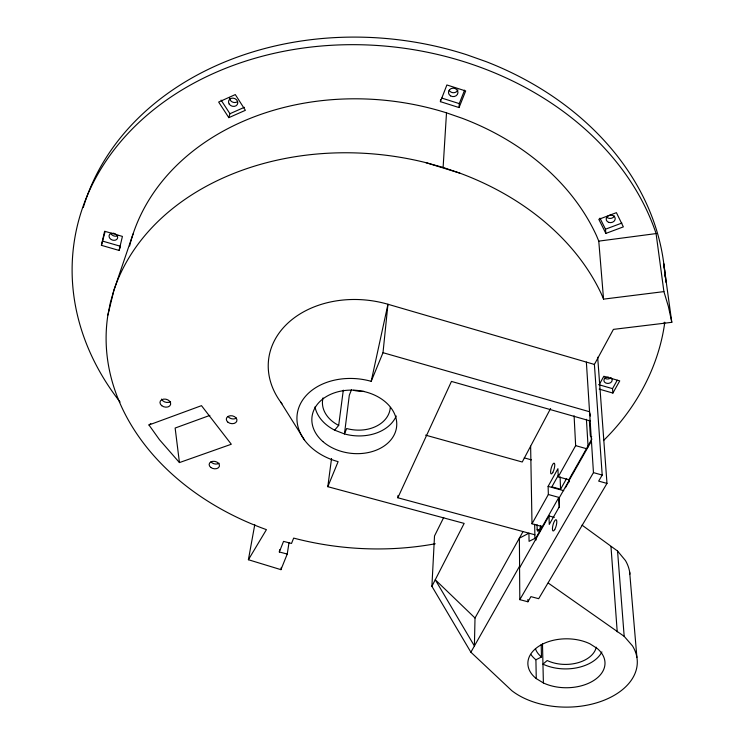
<?xml version="1.0" encoding="UTF-8"?>
<svg xmlns="http://www.w3.org/2000/svg" width="744" height="744" viewBox="0 0 744 744"><rect width="100%" height="100%" fill="white"/><g stroke="black" fill="none" stroke-linecap="round" stroke-linejoin="round"><path stroke-width="1.12" d="M475.016 618.004L474.402 645.978L435.259 579.753L475.016 618.004L519.303 538.247L528.938 533.169L529.068 541.353L535.987 537.819L558.856 497.392L548.356 494.5L548.114 486.371L557.926 468.692L558.233 476.811L568.844 479.75L568.946 482.01M440.541 99.696L440.411 101.658L459.057 107.564L459.253 103.602L464.609 90.136M548.244 583.054L624.179 636.343L632.484 645.876A70.634 44.835 -0.2 0 1 602.156 700.978A70.634 44.835 -0.2 0 1 511.816 690.683L470.878 652.209L431.901 586.3L434.515 535.959L443.731 517.443M603.551 299.135L601.236 293.675A256.336 197.113 6.9 0 0 459.885 173.147L443.108 167.447L446.502 112.837L462.396 118.352A244.078 194.072 7 0 1 596.558 235.783L598.771 241.13L603.551 299.135L663.908 291.611L668.4 306.537L671.804 322.319L613.419 329.378L594.4 364.439L602.203 475.063L598.66 481.108L606.983 483.423L538.684 598.688L530.928 596.641L527.914 601.784L519.824 599.655L519.544 566.249L470.878 652.209M534.862 534.769L397.835 497.773L398.021 495.476M431.901 586.3L464.163 523.404L327.806 486.697L338.12 461.652A57.567 42.715 6.7 0 1 299.367 406.159A57.567 42.715 6.7 0 1 371.2 381.328L383.002 352.693L387.95 304.259L594.4 364.439M314.982 406.884A42.008 31.499 6.8 0 0 334.633 430.153L338.687 425.428L343.3 390.163M327.806 486.697L331.545 458.518M254.764 524.678L248.403 559.73L280.944 569.662L287.24 554.048L288.998 542.711M280.944 569.662L281.306 567.393M287.24 554.048L279.335 551.983L279.697 549.723M664.801 322.245A298.028 237.652 7.1 0 1 664.476 324.524C657.947 368.699 635.236 409.535 603.468 440.588M248.403 559.73L266.426 529.644A256.336 197.113 6.9 0 1 107.889 315.084L110.345 302.706L113.851 290.439L133.064 233.96M371.2 381.328L387.95 304.259A92.34 70.606 6.8 0 0 287.621 323.37A92.34 70.606 6.8 0 0 281.985 403.806M101.407 245.325L104.625 231.245L122.425 236.415L119.077 250.43L101.407 245.325L105.146 231.468M107.889 315.084L113.851 290.439A256.336 197.113 6.9 0 1 425.894 162.648L443.108 167.447M228.827 117.654L218.652 102.058L235.29 94.581L245.39 110.307L228.827 117.654L229.943 113.72L221.08 100.105M119.077 250.43L120.156 247.324M440.411 101.658L446.884 84.965L465.679 90.954L459.057 107.564M279.335 551.983L283.548 541.372L291.509 543.455L293.666 538.098A256.336 197.113 6.9 0 0 435.231 543.78M351.484 389.8L349.317 395.185L344.463 433.938L334.633 430.153M397.835 497.773L451.459 381.421L590.494 421.03M550.606 408.502L522.241 462.005L425.587 435.147M599.153 384.732L603.83 376.259L619.743 380.882L612.889 393.065L599.18 389.103M523.013 531.569L519.368 538.182L519.619 567.774L548.998 515.936L554.327 517.387M558.428 475.081L551.871 486.836L560.567 489.236L566.63 478.485M542.32 526.64L531.997 523.785L548.356 494.5M558.233 476.811L575.642 445.637L574.098 415.812M612.889 393.065L612.517 388.647L617.25 380.221M568.844 479.75L591.917 439.007M591.434 441.071L559.042 498.21L559.367 506.692L549.258 524.427L548.998 515.936M565.421 487.757L569.299 480.912M519.824 599.655L593.461 472.617L586.365 362.096M148.958 424.973L201.485 405.657L231.3 444.242L179.444 462.582L159.43 439.648L148.958 424.973L150.827 423.606M536.257 678.584A38.567 24.468 -0.2 0 1 538.963 646.164A38.567 24.468 -0.2 0 1 589.992 643.848L597.172 648.433A38.567 24.468 -0.2 0 1 593.814 680.453A38.567 24.468 -0.2 0 1 543.39 682.955L536.257 678.584L535.913 659.77L541.474 656.971L541.195 644.471M229.943 113.72L244.376 107.303M605.849 233.421L598.818 219.313L616.413 212.663L623.351 226.874L605.849 233.421L605.476 229.208L621.882 223.051M209.873 415.394L175.138 428.042L179.444 462.582M598.771 241.13L656.069 233.588L663.908 291.611M537.056 524.725L537.159 529.356L539.698 530.035M548.114 486.371L563.757 490.687M593.461 472.617L602.203 475.063M524.232 457.876L531.374 459.866M575.642 445.637L586.449 448.678M383.002 352.693L589.555 411.748M102.914 241.196L120.519 246.292M598.864 384.695L612.517 388.647M425.894 162.648L459.885 173.147M441.769 98.069L459.253 103.602M582.041 525.143L617.557 551.034L625.434 560.511A66.69 44.845 -0.7 0 1 629.917 574.108M280.655 402.02L304.38 439.881M599.971 218.141L605.476 229.208M656.069 233.588L655.827 232.76A298.028 237.652 7.1 0 0 247.417 60.552A298.028 237.652 7.1 0 0 120.082 402.011M589.778 412.808L590.466 416.017M671.804 322.319L663.704 263.692A298.028 237.652 7.1 0 1 666.01 282.422M664.187 322.347L664.476 324.524M629.647 571.978L636.901 657.371M617.557 551.034L624.179 636.343M597.683 357.232L606.983 483.423M610.982 546.57L617.222 631.833M589.341 420.286L590.29 435.138A6.175 1.804 -74 0 0 591.722 436.598M586.411 419.3L588.104 446.884M560.083 476.839L560.567 489.236M558.856 497.392L559.237 507.557M540.432 525.645L540.516 529.114M542.478 643.681L543.39 682.955M535.987 537.819L536.033 540.079M534.657 524.315L534.945 538.851M530.63 446.177L531.997 523.785M527.887 599.478L527.914 601.784M129.596 246.013A244.078 194.072 7 0 1 446.502 112.837M83.282 207.53A295.842 237.029 7.1 0 1 466.683 54.74L486.306 61.706A295.842 237.029 7.1 0 1 664.55 270.574M664.904 274.945A295.842 237.029 7.1 0 1 665.043 277.14M364.086 391.372A33.024 25.343 6.8 0 1 353.53 390.321M396.254 415.998A42.008 31.499 6.8 0 1 344.463 433.938L346.676 428.516A34.066 25.538 6.8 0 0 390.293 407.414M338.687 425.428A34.066 25.538 6.8 0 1 323.036 397.891M540.869 525.85A5.822 1.6 -75.3 0 1 538.563 530.891A5.822 1.6 -75.3 0 1 537.159 529.356M610.898 377.729A4.12 3.116 -4.7 0 1 604.379 377.896M610.582 377.747A4.139 3.125 -4.6 0 1 610.201 382.872A4.139 3.125 -4.6 0 1 603.979 381.058A4.139 3.125 -4.6 0 1 608.611 377.171M614.442 216.011A4.51 3.72 -8.5 0 1 606.704 217.136M457.895 89.912A4.724 4.222 1.4 0 1 453.71 92.712A4.724 4.222 1.4 0 1 449.199 90.303M237.587 101.547A4.715 4.045 21.5 0 1 232.574 102.077A4.715 4.045 21.5 0 1 229.617 98.059M118.082 235.411A4.408 3.441 21 0 1 110.772 233.291M115.218 233.821A4.427 3.441 20.9 0 1 116.641 239.503A4.427 3.441 20.9 0 1 109.805 238.266A4.427 3.441 20.9 0 1 111.916 233.225M113.023 233.188A4.427 3.441 20.9 0 1 114.148 233.393M601.905 651.911A38.084 24.487 -0.3 0 1 542.953 664.132L547.193 660.523A30.876 19.856 -0.3 0 0 596.26 647.196M535.913 659.77A38.084 24.487 -0.3 0 1 530.825 654.367M541.474 656.971A30.876 19.856 -0.3 0 1 535.429 648.647M236.48 418.082A5.357 3.925 11.7 0 1 228.129 416.631M170.562 401.574A5.422 3.953 14.4 0 1 161.522 399.1M219.117 463.242A5.208 3.701 11.6 0 1 210.989 461.847M322.831 441.527A42.594 31.601 6.7 0 0 394.72 433.715A42.594 31.601 6.7 0 0 345.318 390.442A42.594 31.601 6.7 0 0 322.831 441.527M552.829 472.366A5.589 1.525 -74.6 0 0 554.429 463.317A5.589 1.525 -74.6 0 0 550.811 469.901A5.589 1.525 -74.6 0 0 552.829 472.366M554.764 529.495A5.831 1.655 -75.2 0 0 556.428 519.926A5.831 1.655 -75.2 0 0 552.653 526.538A5.831 1.655 -75.2 0 0 554.764 529.495M608.908 222.41A4.529 3.72 -8.4 0 0 615.195 218.252A4.529 3.72 -8.4 0 0 608.015 216.02A4.529 3.72 -8.4 0 0 608.908 222.41M450.548 95.864A4.743 4.232 1.5 0 0 457.951 92.74A4.743 4.232 1.5 0 0 451.18 88.555A4.743 4.232 1.5 0 0 450.548 95.864M229.171 104.039A4.734 4.055 21.4 0 0 237.224 104.634A4.734 4.055 21.4 0 0 233.039 98.134A4.734 4.055 21.4 0 0 229.171 104.039M227.952 422.22A5.375 3.925 11.6 0 0 236.806 421.132A5.375 3.925 11.6 0 0 230.138 415.757A5.375 3.925 11.6 0 0 227.952 422.22M161.746 405.685A5.441 3.953 14.3 0 0 170.581 404.569A5.441 3.953 14.3 0 0 163.68 399.11A5.441 3.953 14.3 0 0 161.746 405.685M210.766 467.427A5.227 3.701 11.5 0 0 219.35 466.414A5.227 3.701 11.5 0 0 212.831 461.327A5.227 3.701 11.5 0 0 210.766 467.427"/></g></svg>
